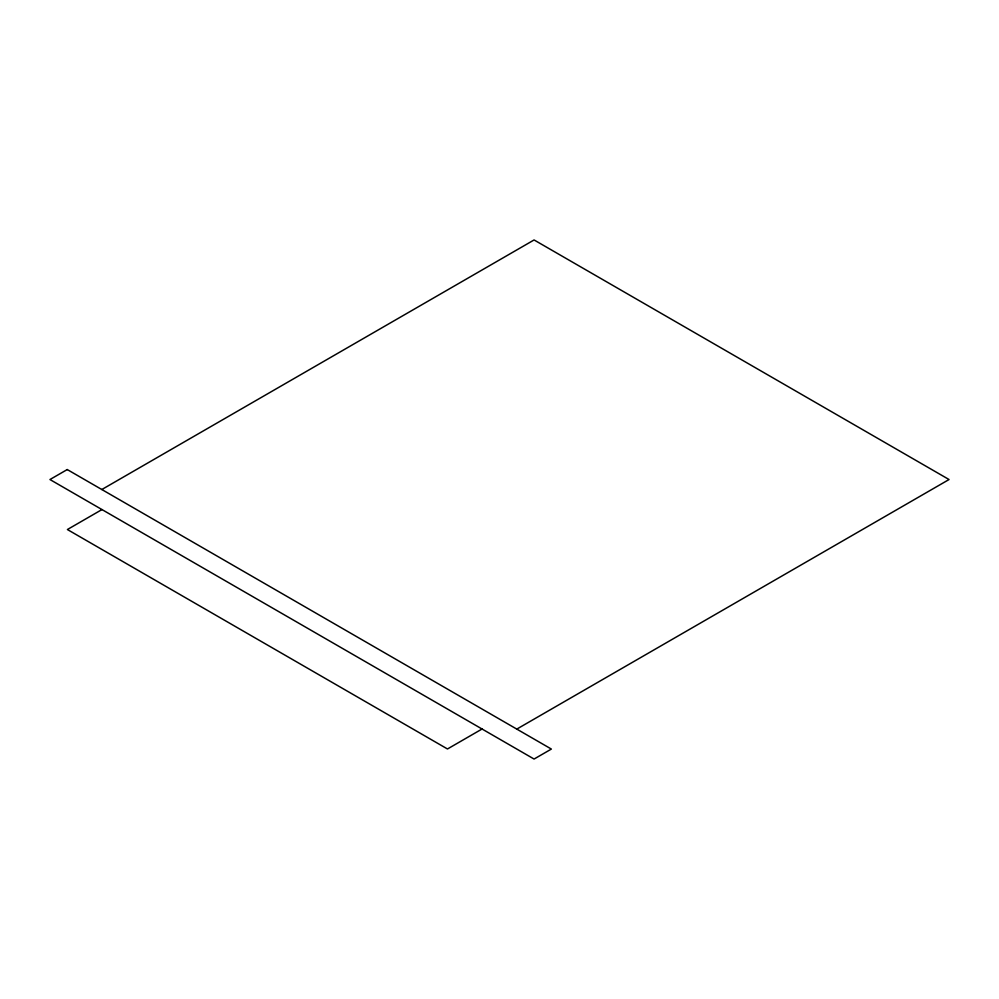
<?xml version="1.0" encoding="UTF-8"?>
<svg xmlns="http://www.w3.org/2000/svg" width="999" height="999" viewBox="0 0 999 999"><rect width="100%" height="100%" fill="white"/><g stroke="black" fill="none" stroke-linecap="round" stroke-linejoin="round"><path stroke-width="1.5" d="M101.823 489.522L534.078 239.96L949.05 479.532L516.795 729.095M101.973 509.565L67.395 529.532L447.477 748.975L482.055 729.008M67.245 469.555L49.95 479.532L534.078 759.04L551.373 749.063L67.245 469.555"/></g></svg>
